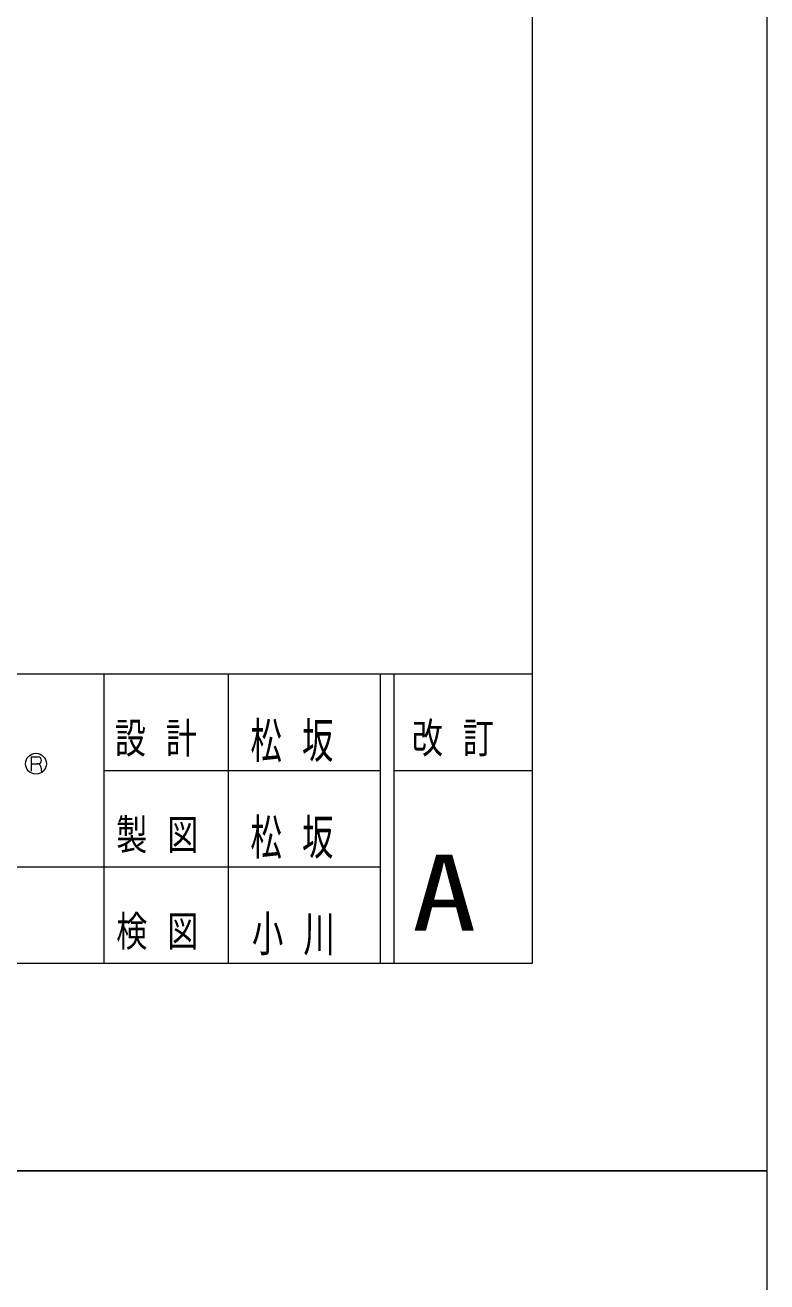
# Model space of a CAD drawing. Units: millimetres on the paper. Extents: x 0 to 420, y -594 to 297.
# Drawn here: x 366.3 to 420, y -305 to -214 of the extents above; entities that cross this region are included whole.
import ezdxf
from ezdxf.enums import TextEntityAlignment as Align

# ---------------------------------------------------------------- set-up
doc = ezdxf.new("R2010")
doc.units = ezdxf.units.MM
for name, color, linetype, lineweight in [('0_2', 7, 'Continuous', 13), ('FMT', 7, 'Continuous', 13), ('FMT-TXT', 7, 'Continuous', 13)]:
    doc.layers.add(name, color=color, linetype=linetype, lineweight=lineweight)
doc.styles.add('ＭＳ ゴシック', font='')
doc.styles.get('ＭＳ ゴシック').set_extended_font_data('MS Gothic')

msp = doc.modelspace()

# ---------------------------------------------------------------- linework, layer by layer
at = {"layer": '0_2'}
for points in [[(0, 0), (420, 0), (420, -297), (0, -297)], [(0, -297), (420, -297), (420, -594), (0, -594)]]:
    msp.add_lwpolyline(points, close=True, dxfattribs=at)
at = {"layer": 'FMT'}
for p, q in [((28, -261), (403, -261)), ((372, -261), (372, -282)), ((381, -261), (381, -282)), ((392, -261), (392, -282)), ((393, -261), (393, -282)), ((372, -268), (392, -268)), ((393, -268), (403, -268)), ((307, -275), (392, -275))]:
    msp.add_line(p, q, dxfattribs=at)
msp.add_lwpolyline([(28, -282), (28, -25), (403, -25), (403, -282)], close=True, dxfattribs=at)
at = {"layer": 'FMT-TXT'}
for p, q in [((366.738, -267.033), (367.24, -267.033)), ((366.738, -267.033), (366.738, -268.059)), ((366.738, -267.522), (367.24, -267.522)), ((367.434, -267.742), (367.48, -268.113))]:
    msp.add_line(p, q, dxfattribs=at)
msp.add_circle((367.088, -267.52), 0.754, dxfattribs=at)
for centre, radius, start in [((367.186, -267.772), 0.25, 7.06977), ((367.24, -267.278), 0.245, 270)]:
    msp.add_arc(centre, radius, start, 90, dxfattribs=at)

# ---------------------------------------------------------------- texts
at = {"layer": 'FMT-TXT', "style": 'ＭＳ ゴシック', "width": 1.25}
msp.add_text('A', height=5.499, dxfattribs=at).set_placement((394.304, -281.25), align=Align.BOTTOM_LEFT)
at = {"layer": 'FMT-TXT', "attachment_point": 7, "style": 'ＭＳ ゴシック'}
for s, insert, char_height in [('\\T1.64;\\W0.75;設計', (372.8, -267), 2.199), ('\\T1.64;\\W0.65;松坂', (382.615, -267.417), 2.566), ('\\T1.64;\\W0.75;改訂', (394.3, -267), 2.199), ('\\T1.64;\\W0.65;松坂', (382.615, -274.417), 2.566), ('\\T1.64;\\W0.75;製図', (372.9, -274), 2.199), ('\\T1.64;\\W0.75;検図', (372.9, -281), 2.199), ('\\T1.64;\\W0.65;小川', (382.72, -281.417), 2.566)]:
    msp.add_mtext(s, dxfattribs=dict(at, insert=insert, char_height=char_height))

doc.saveas('drawing.dxf')
